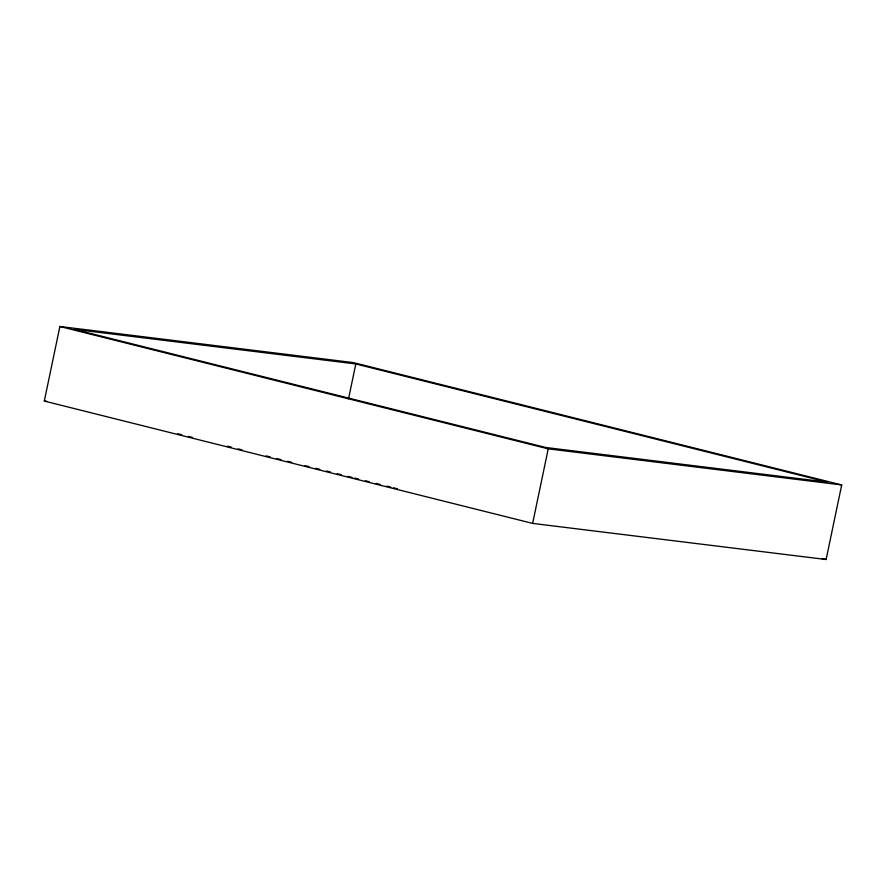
<?xml version="1.0" encoding="UTF-8"?>
<svg xmlns="http://www.w3.org/2000/svg" width="886" height="886" viewBox="0 0 886 886"><rect width="100%" height="100%" fill="white"/><g stroke="black" fill="none" stroke-linecap="round" stroke-linejoin="round"><path stroke-width="1.33" d="M44.3 401.059L59.883 326.491L353.359 362.595L841.7 484.941L826.117 559.509L532.641 523.404L44.3 401.059L47.047 401.391M348.53 398.789L355.807 363.958L827.502 482.139L545.765 447.485L74.07 329.304L355.807 363.958M532.641 523.404L548.224 448.848L841.7 484.941M59.883 326.491L548.224 448.848M822.097 558.501L826.117 559.509M177.754 433.741L181.774 434.749M188.474 436.433L192.495 437.44M227.337 446.167L231.357 447.175M238.057 448.859L242.077 449.855M266.199 455.902L270.219 456.91M276.919 458.594L280.94 459.601M287.64 461.274L291.66 462.282M305.061 465.637L309.081 466.645M315.781 468.329L319.802 469.336M326.502 471.009L330.522 472.016M337.223 473.7L341.243 474.708M347.943 476.38L351.964 477.388M354.644 478.063L358.664 479.071M365.364 480.744L369.384 481.751M376.085 483.435L380.105 484.443M386.805 486.115L390.826 487.123M393.506 487.798L397.526 488.806"/></g></svg>
